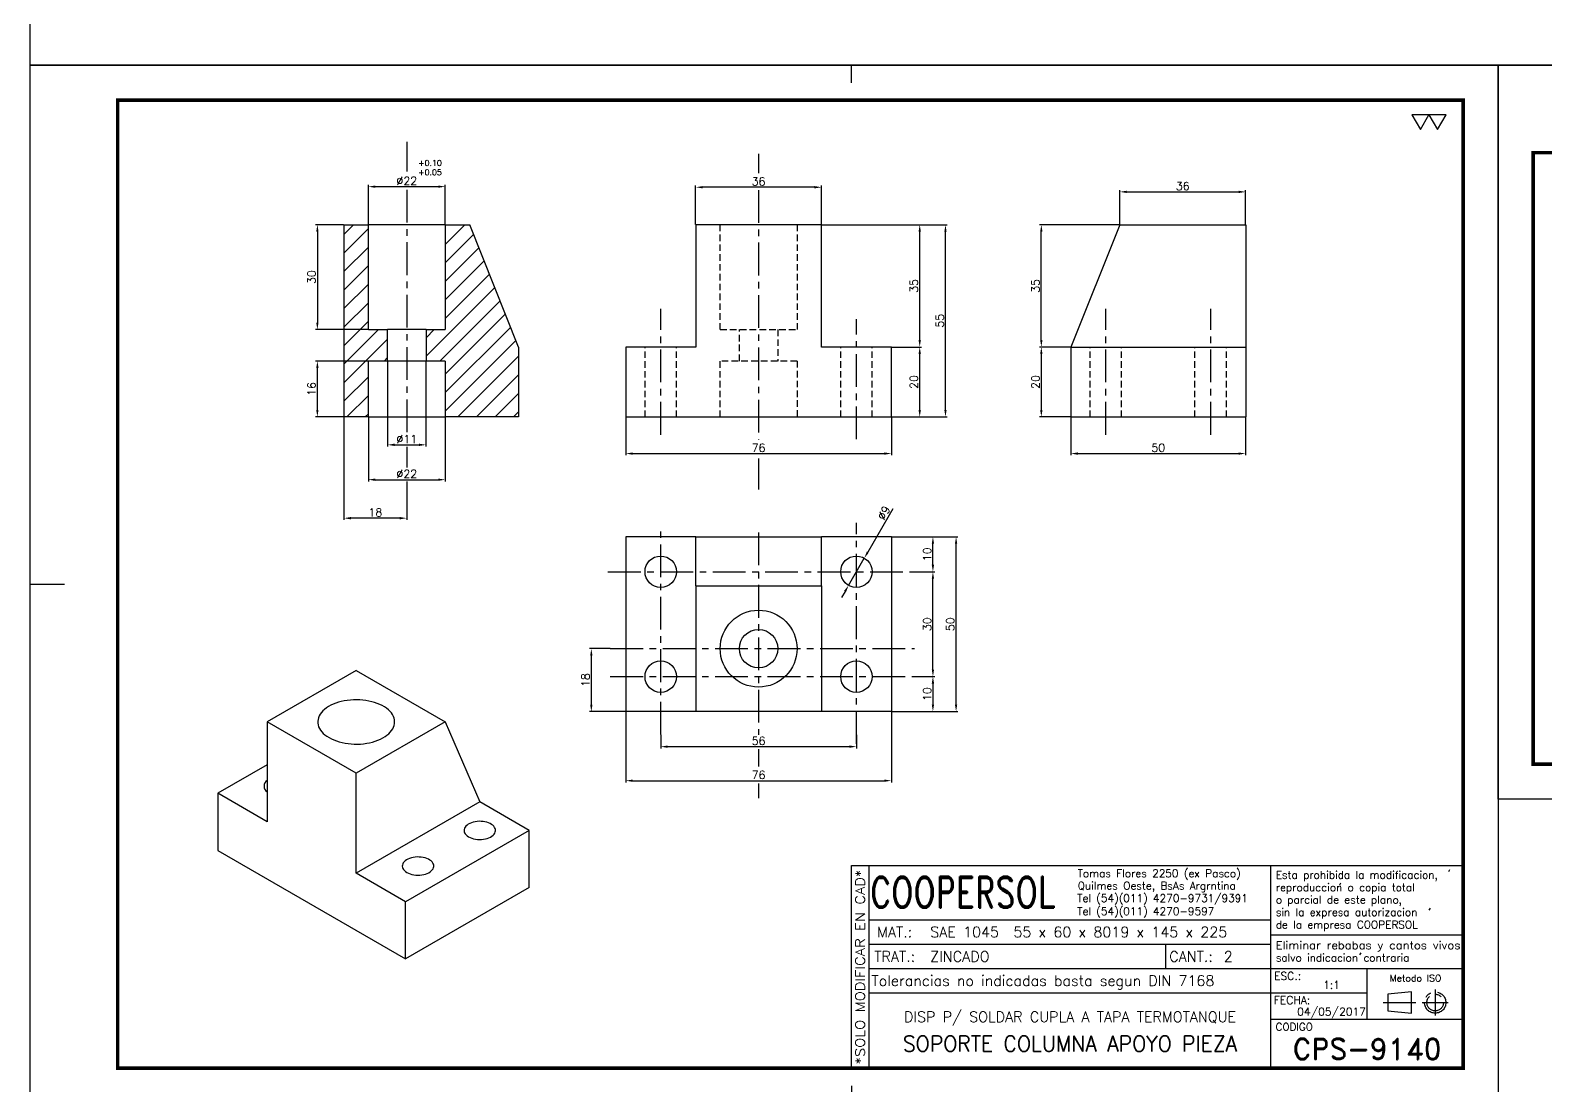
# Model space of a CAD drawing. Extents: x -13768 to 18086, y -10615 to 1188.
# Drawn here: x 0 to 433.6, y 302 to 604 of the extents above; entities that cross this region are included whole.
import ezdxf
from ezdxf.enums import TextEntityAlignment as Align

# ---------------------------------------------------------------- set-up
doc = ezdxf.new("R2010")
doc.units = 0
doc.header["$LTSCALE"] = 7.5
doc.header["$MEASUREMENT"] = 0
doc.linetypes.add('CENTER', pattern=[2, 1.25, -0.25, 0.25, -0.25])
doc.linetypes.add('HIDDEN', pattern=[0.375, 0.25, -0.125])
doc.layers.get('0').update_dxf_attribs({"linetype": 'CONTINUOUS'})
doc.layers.get('DEFPOINTS').update_dxf_attribs({"linetype": 'CONTINUOUS'})
for name, color, linetype in [('0-CO', 3, 'CONTINUOUS'), ('1', 1, 'CENTER'), ('CL', 1, 'CENTER'), ('CO', 3, 'CONTINUOUS'), ('FI', 1, 'CONTINUOUS'), ('OC', 1, 'HIDDEN'), ('RY', 5, 'CONTINUOUS')]:
    doc.layers.add(name, color=color, linetype=linetype)
doc.styles.add('ROMAND', font='ROMAND')
doc.styles.add('ROMANS', font='ROMANS.SHX')
doc.dimstyles.new('1', dxfattribs={"dimtxt": 2.3, "dimasz": 2, "dimexe": 0.5, "dimexo": 0.0625, "dimgap": 0.5, "dimtad": 1, "dimdec": 4, "dimdsep": 46, "dimtxsty": 'ROMANS', "dimcen": -2, "dimclrt": 7, "dimadec": 0, "dimazin": 0, "dimtfac": 0.869565, "dimtdec": 4, "dimtmove": 0, "dimatfit": 3, "dimfxl": 1, "dimtolj": 1, "dimarcsym": 0})
pattern_1 = [(45, (12955.6177, -12145.1434), (-2.6516504, 2.6516504), [])]

# ---------------------------------------------------------------- blocks, each defined once
blk = doc.blocks.new('A3G')
for p, q in [((235, 292), (235, 297)), ((0, 148.5), (9.75, 148.5)), ((235, 5), (235, 0))]:
    blk.add_line(p, q)
blk.add_lwpolyline([(0, 297), (420, 297), (420, 0), (0, 0)], close=True)
at = {"const_width": 1}
blk.add_lwpolyline([(25, 287), (410, 287), (410, 10), (25, 10)], close=True, dxfattribs=at)
blk = doc.blocks.new('COOPERSOLROT-02')
for p, q in [((0, 58), (175, 58)), ((0, 0), (0, 58)), ((5, 0), (5, 58)), ((120, 0), (120, 58)), ((175, 0), (175, 58)), ((5, 42.5), (120, 42.5)), ((5, 35.5), (120, 35.5)), ((89.89, 28.5), (89.89, 35.5)), ((120, 38.19), (175, 38.19)), ((5, 28.5), (175, 28.5)), ((147.5, 14), (147.5, 28.5)), ((147.5, 21.5), (5, 21.5)), ((120, 14), (175, 14)), ((0, 0), (175, 0))]:
    blk.add_line(p, q)
at = {"color": 1, "linetype": 'CENTER'}
blk.add_line((166.98, 22.51), (166.98, 15.06), dxfattribs=at)
for points in [[(152.09, 18.79), (161.93, 18.79)], [(163.26, 18.79), (170.71, 18.79)]]:
    blk.add_lwpolyline(points, dxfattribs=at)
at = {"layer": '1'}
for points in [[(170.85, 56.26), (171.21, 56.85)], [(139.66, 52.43), (140.02, 53.02)], [(165.28, 45.22), (165.64, 45.81)], [(145.46, 32.42), (145.82, 33.01)]]:
    blk.add_lwpolyline(points, dxfattribs=at)
blk.add_lwpolyline([(160.25, 18.79), (160.25, 21.83), (153.47, 21.16), (153.47, 16.41), (160.25, 15.74)], close=True, dxfattribs=at)
for radius in [3.05, 2.37]:
    blk.add_circle((166.98, 18.79), radius, dxfattribs=at)
at = {"style": 'ROMANS', "width": 0.996387}
blk.add_text('*SOLO MODIFICAR EN CAD*', height=2.7, rotation=90, dxfattribs=at).set_placement((3.77, 1.09), (3.77, 56.81), align=Align.FIT)
at = {"style": 'ROMAND', "width": 0.75}
blk.add_text('COOPERSOL', height=9, dxfattribs=at).set_placement((5.26, 45.85))
at = {"style": 'ROMANS'}
for s, p in [('MAT.:', (7.32, 37.47)), ('TRAT.:', (6.5, 30.47)), ('CANT.:', (90.89, 30.47)), ('Tolerancias no indicadas basta segun DIN 7168', (5.7, 23.56))]:
    blk.add_text(s, height=3, dxfattribs=at).set_placement(p)
for tag, height, style, p in [('CONJUNTO', 2.3, 'ROMANS', (62.5, 17.5)), ('SUBCONJUNTO', 3, 'ROMANS', (62.5, 11.5)), ('DENOMINACION', 4.5, 'ROMANS', (62.5, 4.75)), ('COD-PLA', 6, 'ROMAND', (147.5, 5.5))]:
    blk.add_attdef(tag, text='', height=height, dxfattribs=dict(style=style)).set_placement(p, align=Align.MIDDLE)
at = {"layer": '1', "style": 'ROMANS'}
for s, height, p in [('Tomas Flores 2250 (ex Pasco)', 2.2, (64.69, 54.68)), ('Esta prohibida la modificacion,', 2.2, (121.36, 54.23)), ('Quilmes Oeste, BsAs Argrntina', 2.2, (64.69, 51.12)), ('reproduccion o copia total', 2.2, (121.36, 50.67)), ('Tel (54)(011) 4270-9731/9391', 2.2, (64.55, 47.56)), ('o parcial de este plano,', 2.2, (121.36, 47.11)), ('Tel (54)(011) 4270-9597', 2.2, (64.55, 43.83)), ('sin la expresa autorizacion ', 2.2, (121.36, 43.55)), ('de la empresa COOPERSOL', 2.2, (121.36, 39.99)), ('salvo indicacion contraria', 2.2, (121.36, 30.54)), ('ESC.:', 2.25, (120.89, 25.29)), ('FECHA:', 2.25, (120.81, 18.36)), ('CODIGO', 2.16, (121.33, 10.78))]:
    blk.add_text(s, height=height, dxfattribs=at).set_placement(p)
at = {"layer": '1', "style": 'ROMANS', "width": 0.96139}
blk.add_text('Eliminar rebabas y cantos vivos', height=2.2, dxfattribs=at).set_placement((121.34, 34.1), (174.21, 34.1), align=Align.FIT)
at = {"layer": '1', "style": 'ROMANS'}
blk.add_text('Metodo ISO', height=1.948, dxfattribs=at).set_placement((161.34, 25.77), align=Align.MIDDLE)
for tag, p in [('MAT', (22.51, 37.47)), ('TRAT', (22.51, 30.47)), ('CANT', (106.49, 30.47))]:
    blk.add_attdef(tag, p, '', height=3, dxfattribs=at)
for tag, p in [('ESC', (137.33, 22.73)), ('FECHA', (137.33, 15.06))]:
    blk.add_attdef(tag, text='', height=2.25, dxfattribs=at).set_placement(p, align=Align.CENTER)
blk = doc.blocks.new('*D54')
at = {"layer": 'CO', "color": 0, "lineweight": -2}
for p, q in [((253.39, 449.06), (258.77, 449.06)), ((258.27, 421.06), (258.27, 447.06)), ((253.1, 419.06), (258.77, 419.06))]:
    blk.add_line(p, q, dxfattribs=at)
at = {"layer": 'CO', "color": 0}
for points in [[(257.93, 447.06), (258.6, 447.06), (258.27, 449.06)], [(257.93, 421.06), (258.6, 421.06), (258.27, 419.06)]]:
    blk.add_solid(points, dxfattribs=at)
at = {"layer": 'DEFPOINTS', "color": 0}
for p in [(253.33, 449.06), (258.27, 449.06), (253.04, 419.06)]:
    blk.add_point(p, dxfattribs=at)
at = {"layer": 'CO', "color": 7, "insert": (256.62, 434.06), "char_height": 2.3, "attachment_point": 5, "rotation": 90, "style": 'ROMANS'}
blk.add_mtext('\\A1;30', dxfattribs=at)
blk = doc.blocks.new('*D55')
at = {"layer": 'CO', "color": 0, "lineweight": -2}
for p, q in [((246.45, 459.06), (258.77, 459.06)), ((258.27, 451.06), (258.27, 457.06)), ((253.39, 449.06), (258.77, 449.06))]:
    blk.add_line(p, q, dxfattribs=at)
at = {"layer": 'CO', "color": 0}
for points in [[(257.93, 457.06), (258.6, 457.06), (258.27, 459.06)], [(257.93, 451.06), (258.6, 451.06), (258.27, 449.06)]]:
    blk.add_solid(points, dxfattribs=at)
at = {"layer": 'DEFPOINTS', "color": 0}
for p in [(246.38, 459.06), (258.27, 459.06), (253.33, 449.06)]:
    blk.add_point(p, dxfattribs=at)
at = {"layer": 'CO', "color": 7, "insert": (256.62, 454.06), "char_height": 2.3, "attachment_point": 5, "rotation": 90, "style": 'ROMANS'}
blk.add_mtext('\\A1;10', dxfattribs=at)
blk = doc.blocks.new('*D56')
at = {"layer": 'CO', "color": 0, "lineweight": -2}
for p, q in [((253.1, 419.06), (258.77, 419.06)), ((258.27, 417.06), (258.27, 411.06)), ((246.45, 409.06), (258.77, 409.06))]:
    blk.add_line(p, q, dxfattribs=at)
at = {"layer": 'CO', "color": 0}
for points in [[(257.93, 417.06), (258.6, 417.06), (258.27, 419.06)], [(257.93, 411.06), (258.6, 411.06), (258.27, 409.06)]]:
    blk.add_solid(points, dxfattribs=at)
at = {"layer": 'DEFPOINTS', "color": 0}
for p in [(253.04, 419.06), (246.38, 409.06), (258.27, 409.06)]:
    blk.add_point(p, dxfattribs=at)
at = {"layer": 'CO', "color": 7, "insert": (256.62, 414.06), "char_height": 2.3, "attachment_point": 5, "rotation": 90, "style": 'ROMANS'}
blk.add_mtext('\\A1;10', dxfattribs=at)
blk = doc.blocks.new('*D57')
at = {"layer": 'CO', "color": 0, "lineweight": -2}
for p, q in [((246.45, 459.06), (265.39, 459.06)), ((264.89, 411.06), (264.89, 457.06)), ((246.45, 409.06), (265.39, 409.06))]:
    blk.add_line(p, q, dxfattribs=at)
at = {"layer": 'CO', "color": 0}
for points in [[(264.56, 457.06), (265.22, 457.06), (264.89, 459.06)], [(264.56, 411.06), (265.22, 411.06), (264.89, 409.06)]]:
    blk.add_solid(points, dxfattribs=at)
at = {"layer": 'DEFPOINTS', "color": 0}
for p in [(246.38, 459.06), (264.89, 459.06), (246.38, 409.06)]:
    blk.add_point(p, dxfattribs=at)
at = {"layer": 'CO', "color": 7, "insert": (263.24, 434.06), "char_height": 2.3, "attachment_point": 5, "rotation": 90, "style": 'ROMANS'}
blk.add_mtext('\\A1;50', dxfattribs=at)
blk = doc.blocks.new('*D58')
at = {"layer": 'CO', "color": 0, "lineweight": -2}
for p, q in [((180.38, 402.44), (180.38, 398.52)), ((182.38, 399.02), (234.38, 399.02)), ((236.38, 402.44), (236.38, 398.52))]:
    blk.add_line(p, q, dxfattribs=at)
at = {"layer": 'CO', "color": 0}
for points in [[(182.38, 399.35), (182.38, 398.68), (180.38, 399.02)], [(234.38, 399.35), (234.38, 398.68), (236.38, 399.02)]]:
    blk.add_solid(points, dxfattribs=at)
at = {"layer": 'DEFPOINTS', "color": 0}
for p in [(180.38, 402.5), (236.38, 402.5), (236.38, 399.02)]:
    blk.add_point(p, dxfattribs=at)
at = {"layer": 'CO', "color": 7, "insert": (208.38, 400.67), "char_height": 2.3, "attachment_point": 5, "style": 'ROMANS'}
blk.add_mtext('\\A1;56', dxfattribs=at)
blk = doc.blocks.new('*D59')
at = {"layer": 'CO', "color": 0, "lineweight": -2}
for p, q in [((170.38, 409), (170.38, 388.78)), ((246.38, 409), (246.38, 388.78)), ((172.38, 389.28), (244.38, 389.28))]:
    blk.add_line(p, q, dxfattribs=at)
at = {"layer": 'CO', "color": 0}
for points in [[(172.38, 389.61), (172.38, 388.95), (170.38, 389.28)], [(244.38, 389.61), (244.38, 388.95), (246.38, 389.28)]]:
    blk.add_solid(points, dxfattribs=at)
at = {"layer": 'DEFPOINTS', "color": 0}
for p in [(170.38, 409.06), (246.38, 409.06), (246.38, 389.28)]:
    blk.add_point(p, dxfattribs=at)
at = {"layer": 'CO', "color": 7, "insert": (208.38, 390.93), "char_height": 2.3, "attachment_point": 5, "style": 'ROMANS'}
blk.add_mtext('\\A1;76', dxfattribs=at)
blk = doc.blocks.new('*D60')
at = {"layer": 'CO', "color": 0, "lineweight": -2}
for p, q in [((165.89, 427.06), (160.03, 427.06)), ((160.53, 411.06), (160.53, 425.06)), ((170.32, 409.06), (160.03, 409.06))]:
    blk.add_line(p, q, dxfattribs=at)
at = {"layer": 'CO', "color": 0}
for points in [[(160.19, 425.06), (160.86, 425.06), (160.53, 427.06)], [(160.19, 411.06), (160.86, 411.06), (160.53, 409.06)]]:
    blk.add_solid(points, dxfattribs=at)
at = {"layer": 'DEFPOINTS', "color": 0}
for p in [(160.53, 427.06), (165.96, 427.06), (170.38, 409.06)]:
    blk.add_point(p, dxfattribs=at)
at = {"layer": 'CO', "color": 7, "insert": (158.88, 418.06), "char_height": 2.3, "attachment_point": 5, "rotation": 90, "style": 'ROMANS'}
blk.add_mtext('\\A1;18', dxfattribs=at)
blk = doc.blocks.new('*D61')
at = {"layer": 'CO', "color": 0, "lineweight": -2}
for p, q in [((246.78, 467.05), (239.64, 454.69)), ((234.13, 445.16), (238.63, 452.95)), ((233.13, 443.43), (232.13, 441.7))]:
    blk.add_line(p, q, dxfattribs=at)
at = {"layer": 'CO', "color": 0}
for points in [[(239.35, 454.85), (239.92, 454.52), (238.63, 452.95)], [(232.84, 443.6), (233.42, 443.26), (234.13, 445.16)]]:
    blk.add_solid(points, dxfattribs=at)
at = {"layer": 'DEFPOINTS', "color": 0}
for p in [(238.63, 452.95), (234.13, 445.16)]:
    blk.add_point(p, dxfattribs=at)
at = {"layer": 'CO', "color": 7, "insert": (244.22, 465.92), "char_height": 2.3, "attachment_point": 5, "rotation": 59.9842, "style": 'ROMANS'}
blk.add_mtext('\\A1;∅9', dxfattribs=at)
blk = doc.blocks.new('*D62')
at = {"layer": 'CO', "color": 0, "lineweight": -2}
for p, q in [((246.45, 513.37), (254.99, 513.37)), ((254.49, 495.37), (254.49, 511.37)), ((246.45, 493.37), (254.99, 493.37))]:
    blk.add_line(p, q, dxfattribs=at)
at = {"layer": 'CO', "color": 0}
for points in [[(254.16, 511.37), (254.82, 511.37), (254.49, 513.37)], [(254.16, 495.37), (254.82, 495.37), (254.49, 493.37)]]:
    blk.add_solid(points, dxfattribs=at)
at = {"layer": 'DEFPOINTS', "color": 0}
for p in [(246.38, 513.37), (254.49, 513.37), (246.38, 493.37)]:
    blk.add_point(p, dxfattribs=at)
at = {"layer": 'CO', "color": 7, "insert": (252.84, 503.37), "char_height": 2.3, "attachment_point": 5, "rotation": 90, "style": 'ROMANS'}
blk.add_mtext('\\A1;20', dxfattribs=at)
blk = doc.blocks.new('*D63')
at = {"layer": 'CO', "color": 0, "lineweight": -2}
for p, q in [((226.45, 548.37), (254.99, 548.37)), ((254.49, 515.37), (254.49, 546.37)), ((246.45, 513.37), (254.99, 513.37))]:
    blk.add_line(p, q, dxfattribs=at)
at = {"layer": 'CO', "color": 0}
for points in [[(254.16, 546.37), (254.82, 546.37), (254.49, 548.37)], [(254.16, 515.37), (254.82, 515.37), (254.49, 513.37)]]:
    blk.add_solid(points, dxfattribs=at)
at = {"layer": 'DEFPOINTS', "color": 0}
for p in [(226.38, 548.37), (254.49, 548.37), (246.38, 513.37)]:
    blk.add_point(p, dxfattribs=at)
at = {"layer": 'CO', "color": 7, "insert": (252.84, 530.87), "char_height": 2.3, "attachment_point": 5, "rotation": 90, "style": 'ROMANS'}
blk.add_mtext('\\A1;35', dxfattribs=at)
blk = doc.blocks.new('*D64')
at = {"layer": 'CO', "color": 0, "lineweight": -2}
for p, q in [((226.45, 548.37), (262.36, 548.37)), ((261.86, 495.37), (261.86, 546.37)), ((246.45, 493.37), (262.36, 493.37))]:
    blk.add_line(p, q, dxfattribs=at)
at = {"layer": 'CO', "color": 0}
for points in [[(261.53, 546.37), (262.19, 546.37), (261.86, 548.37)], [(261.53, 495.37), (262.19, 495.37), (261.86, 493.37)]]:
    blk.add_solid(points, dxfattribs=at)
at = {"layer": 'DEFPOINTS', "color": 0}
for p in [(226.38, 548.37), (261.86, 548.37), (246.38, 493.37)]:
    blk.add_point(p, dxfattribs=at)
at = {"layer": 'CO', "color": 7, "insert": (260.21, 520.87), "char_height": 2.3, "attachment_point": 5, "rotation": 90, "style": 'ROMANS'}
blk.add_mtext('\\A1;55', dxfattribs=at)
blk = doc.blocks.new('*D65')
at = {"layer": 'CO', "color": 0, "lineweight": -2}
for p, q in [((190.38, 548.43), (190.38, 559.59)), ((226.38, 548.43), (226.38, 559.59)), ((224.38, 559.09), (192.38, 559.09))]:
    blk.add_line(p, q, dxfattribs=at)
at = {"layer": 'CO', "color": 0}
for points in [[(192.38, 559.42), (192.38, 558.76), (190.38, 559.09)], [(224.38, 559.42), (224.38, 558.76), (226.38, 559.09)]]:
    blk.add_solid(points, dxfattribs=at)
at = {"layer": 'DEFPOINTS', "color": 0}
for p in [(190.38, 559.09), (190.38, 548.37), (226.38, 548.37)]:
    blk.add_point(p, dxfattribs=at)
at = {"layer": 'CO', "color": 7, "insert": (208.38, 560.74), "char_height": 2.3, "attachment_point": 5, "style": 'ROMANS'}
blk.add_mtext('\\A1;36', dxfattribs=at)
blk = doc.blocks.new('*D66')
at = {"layer": 'CO', "color": 0, "lineweight": -2}
for p, q in [((170.38, 493.3), (170.38, 482.38)), ((246.38, 493.3), (246.38, 482.38)), ((172.38, 482.88), (244.38, 482.88))]:
    blk.add_line(p, q, dxfattribs=at)
at = {"layer": 'CO', "color": 0}
for points in [[(172.38, 483.21), (172.38, 482.55), (170.38, 482.88)], [(244.38, 483.21), (244.38, 482.55), (246.38, 482.88)]]:
    blk.add_solid(points, dxfattribs=at)
at = {"layer": 'DEFPOINTS', "color": 0}
for p in [(170.38, 493.37), (246.38, 493.37), (246.38, 482.88)]:
    blk.add_point(p, dxfattribs=at)
at = {"layer": 'CO', "color": 7, "insert": (208.38, 484.53), "char_height": 2.3, "attachment_point": 5, "style": 'ROMANS'}
blk.add_mtext('\\A1;76', dxfattribs=at)
blk = doc.blocks.new('*D67')
at = {"layer": 'CO', "color": 0, "lineweight": -2}
for p, q in [((89.66, 548.37), (81.64, 548.37)), ((82.14, 546.37), (82.14, 520.37)), ((96.66, 518.37), (81.64, 518.37))]:
    blk.add_line(p, q, dxfattribs=at)
at = {"layer": 'CO', "color": 0}
for points in [[(81.81, 546.37), (82.47, 546.37), (82.14, 548.37)], [(81.81, 520.37), (82.47, 520.37), (82.14, 518.37)]]:
    blk.add_solid(points, dxfattribs=at)
at = {"layer": 'DEFPOINTS', "color": 0}
for p in [(89.72, 548.37), (82.14, 518.37), (96.72, 518.37)]:
    blk.add_point(p, dxfattribs=at)
at = {"layer": 'CO', "color": 7, "insert": (80.49, 533.37), "char_height": 2.3, "attachment_point": 5, "rotation": 90, "style": 'ROMANS'}
blk.add_mtext('\\A1;30', dxfattribs=at)
blk = doc.blocks.new('*D68')
at = {"layer": 'CO', "color": 0, "lineweight": -2}
for p, q in [((96.66, 509.37), (81.64, 509.37)), ((82.14, 495.37), (82.14, 507.37)), ((89.66, 493.37), (81.64, 493.37))]:
    blk.add_line(p, q, dxfattribs=at)
at = {"layer": 'CO', "color": 0}
for points in [[(81.81, 507.37), (82.47, 507.37), (82.14, 509.37)], [(81.81, 495.37), (82.47, 495.37), (82.14, 493.37)]]:
    blk.add_solid(points, dxfattribs=at)
at = {"layer": 'DEFPOINTS', "color": 0}
for p in [(82.14, 509.37), (96.72, 509.37), (89.72, 493.37)]:
    blk.add_point(p, dxfattribs=at)
at = {"layer": 'CO', "color": 7, "insert": (80.49, 501.37), "char_height": 2.3, "attachment_point": 5, "rotation": 90, "style": 'ROMANS'}
blk.add_mtext('\\A1;16', dxfattribs=at)
blk = doc.blocks.new('*D69')
at = {"layer": 'CO', "color": 0, "lineweight": -2}
for p, q in [((96.72, 548.43), (96.72, 559.76)), ((118.72, 548.43), (118.72, 559.76)), ((98.72, 559.26), (116.72, 559.26))]:
    blk.add_line(p, q, dxfattribs=at)
at = {"layer": 'CO', "color": 0}
for points in [[(98.72, 559.59), (98.72, 558.93), (96.72, 559.26)], [(116.72, 559.59), (116.72, 558.93), (118.72, 559.26)]]:
    blk.add_solid(points, dxfattribs=at)
at = {"layer": 'DEFPOINTS', "color": 0}
for p in [(118.72, 559.26), (96.72, 548.37), (118.72, 548.37)]:
    blk.add_point(p, dxfattribs=at)
at = {"layer": 'CO', "color": 7, "insert": (107.72, 560.91), "char_height": 2.3, "attachment_point": 5, "style": 'ROMANS'}
blk.add_mtext('\\A1;%%C22', dxfattribs=at)
blk = doc.blocks.new('*D70')
at = {"layer": 'CO', "color": 0, "lineweight": -2}
for p, q in [((102.22, 509.3), (102.22, 484.88)), ((113.22, 509.3), (113.22, 484.88)), ((104.22, 485.38), (111.22, 485.38))]:
    blk.add_line(p, q, dxfattribs=at)
at = {"layer": 'CO', "color": 0}
for points in [[(104.22, 485.72), (104.22, 485.05), (102.22, 485.38)], [(111.22, 485.72), (111.22, 485.05), (113.22, 485.38)]]:
    blk.add_solid(points, dxfattribs=at)
at = {"layer": 'DEFPOINTS', "color": 0}
for p in [(102.22, 509.37), (113.22, 509.37), (113.22, 485.38)]:
    blk.add_point(p, dxfattribs=at)
at = {"layer": 'CO', "color": 7, "insert": (107.72, 487.03), "char_height": 2.3, "attachment_point": 5, "style": 'ROMANS'}
blk.add_mtext('\\A1;%%C11', dxfattribs=at)
blk = doc.blocks.new('*D71')
at = {"layer": 'CO', "color": 0, "lineweight": -2}
for p, q in [((96.72, 493.3), (96.72, 474.91)), ((118.72, 493.3), (118.72, 474.91)), ((98.72, 475.41), (116.72, 475.41))]:
    blk.add_line(p, q, dxfattribs=at)
at = {"layer": 'CO', "color": 0}
for points in [[(98.72, 475.74), (98.72, 475.07), (96.72, 475.41)], [(116.72, 475.74), (116.72, 475.07), (118.72, 475.41)]]:
    blk.add_solid(points, dxfattribs=at)
at = {"layer": 'DEFPOINTS', "color": 0}
for p in [(96.72, 493.37), (118.72, 493.37), (118.72, 475.41)]:
    blk.add_point(p, dxfattribs=at)
at = {"layer": 'CO', "color": 7, "insert": (107.72, 477.06), "char_height": 2.3, "attachment_point": 5, "style": 'ROMANS'}
blk.add_mtext('\\A1;%%C22', dxfattribs=at)
blk = doc.blocks.new('*D72')
at = {"layer": 'CO', "color": 0, "lineweight": -2}
for p, q in [((89.72, 493.3), (89.72, 463.9)), ((107.72, 468.74), (107.72, 463.9)), ((105.72, 464.4), (91.72, 464.4))]:
    blk.add_line(p, q, dxfattribs=at)
at = {"layer": 'CO', "color": 0}
for points in [[(91.72, 464.73), (91.72, 464.06), (89.72, 464.4)], [(105.72, 464.73), (105.72, 464.06), (107.72, 464.4)]]:
    blk.add_solid(points, dxfattribs=at)
at = {"layer": 'DEFPOINTS', "color": 0}
for p in [(89.72, 493.37), (107.72, 468.8), (89.72, 464.4)]:
    blk.add_point(p, dxfattribs=at)
at = {"layer": 'CO', "color": 7, "insert": (98.72, 466.05), "char_height": 2.3, "attachment_point": 5, "style": 'ROMANS'}
blk.add_mtext('\\A1;18', dxfattribs=at)
blk = doc.blocks.new('TOL')
at = {"layer": '0-CO', "style": 'ROMANS'}
for tag, p in [('TOLSUP', (2.34, 3.94)), ('TOLINF', (2.34, 1.29))]:
    blk.add_attdef(tag, p, '', height=1.64, dxfattribs=at)
blk = doc.blocks.new('*D73')
at = {"layer": 'CO', "color": 0, "lineweight": -2}
for p, q in [((297.75, 493.3), (297.75, 482.38)), ((347.75, 493.3), (347.75, 482.38)), ((299.75, 482.88), (345.75, 482.88))]:
    blk.add_line(p, q, dxfattribs=at)
at = {"layer": 'CO', "color": 0}
for points in [[(299.75, 483.21), (299.75, 482.55), (297.75, 482.88)], [(345.75, 483.21), (345.75, 482.55), (347.75, 482.88)]]:
    blk.add_solid(points, dxfattribs=at)
at = {"layer": 'DEFPOINTS', "color": 0}
for p in [(297.75, 493.37), (347.75, 493.37), (347.75, 482.88)]:
    blk.add_point(p, dxfattribs=at)
at = {"layer": 'CO', "color": 7, "insert": (322.75, 484.53), "char_height": 2.3, "attachment_point": 5, "style": 'ROMANS'}
blk.add_mtext('\\A1;50', dxfattribs=at)
blk = doc.blocks.new('*D74')
at = {"layer": 'CO', "color": 0, "lineweight": -2}
for p, q in [((311.75, 548.43), (311.75, 558.27)), ((313.75, 557.77), (345.75, 557.77)), ((347.75, 548.43), (347.75, 558.27))]:
    blk.add_line(p, q, dxfattribs=at)
at = {"layer": 'CO', "color": 0}
for points in [[(313.75, 558.1), (313.75, 557.43), (311.75, 557.77)], [(345.75, 558.1), (345.75, 557.43), (347.75, 557.77)]]:
    blk.add_solid(points, dxfattribs=at)
at = {"layer": 'DEFPOINTS', "color": 0}
for p in [(347.75, 557.77), (311.75, 548.37), (347.75, 548.37)]:
    blk.add_point(p, dxfattribs=at)
at = {"layer": 'CO', "color": 7, "insert": (329.75, 559.42), "char_height": 2.3, "attachment_point": 5, "style": 'ROMANS'}
blk.add_mtext('\\A1;36', dxfattribs=at)
blk = doc.blocks.new('*D75')
at = {"layer": 'CO', "color": 0, "lineweight": -2}
for p, q in [((297.69, 513.37), (288.78, 513.37)), ((289.28, 511.37), (289.28, 495.37)), ((297.69, 493.37), (288.78, 493.37))]:
    blk.add_line(p, q, dxfattribs=at)
at = {"layer": 'CO', "color": 0}
for points in [[(288.95, 511.37), (289.62, 511.37), (289.28, 513.37)], [(288.95, 495.37), (289.62, 495.37), (289.28, 493.37)]]:
    blk.add_solid(points, dxfattribs=at)
at = {"layer": 'DEFPOINTS', "color": 0}
for p in [(297.75, 513.37), (289.28, 493.37), (297.75, 493.37)]:
    blk.add_point(p, dxfattribs=at)
at = {"layer": 'CO', "color": 7, "insert": (287.63, 503.37), "char_height": 2.3, "attachment_point": 5, "rotation": 90, "style": 'ROMANS'}
blk.add_mtext('\\A1;20', dxfattribs=at)
blk = doc.blocks.new('*D76')
at = {"layer": 'CO', "color": 0, "lineweight": -2}
for p, q in [((311.69, 548.37), (288.78, 548.37)), ((289.28, 515.37), (289.28, 546.37)), ((297.69, 513.37), (288.78, 513.37))]:
    blk.add_line(p, q, dxfattribs=at)
at = {"layer": 'CO', "color": 0}
for points in [[(288.95, 546.37), (289.62, 546.37), (289.28, 548.37)], [(288.95, 515.37), (289.62, 515.37), (289.28, 513.37)]]:
    blk.add_solid(points, dxfattribs=at)
at = {"layer": 'DEFPOINTS', "color": 0}
for p in [(289.28, 548.37), (311.75, 548.37), (297.75, 513.37)]:
    blk.add_point(p, dxfattribs=at)
at = {"layer": 'CO', "color": 7, "insert": (287.63, 530.87), "char_height": 2.3, "attachment_point": 5, "rotation": 90, "style": 'ROMANS'}
blk.add_mtext('\\A1;35', dxfattribs=at)
blk = doc.blocks.new('A4G')
blk.add_line((0, 148.5), (9.75, 148.5))
blk.add_lwpolyline([(0, 297), (210, 297), (210, 0), (0, 0)], close=True)
at = {"const_width": 1}
blk.add_lwpolyline([(25, 287), (200, 287), (200, 10), (25, 10)], close=True, dxfattribs=at)

msp = doc.modelspace()

# ---------------------------------------------------------------- hatches: boundary and pattern name
at = {"layer": 'RY'}
h = msp.add_hatch(dxfattribs=at)
h.set_pattern_fill('ANSI31', color=256, scale=30, style=0)
h.set_pattern_definition(pattern_1)
h.paths.add_polyline_path([(96.72343, 548.36647), (89.72343, 548.36647), (89.72343, 493.36647), (96.72343, 493.36647), (96.72343, 509.36647), (102.22343, 509.36647), (102.22343, 518.36647), (96.72343, 518.36647)], flags=0)
h = msp.add_hatch(dxfattribs=at)
h.set_pattern_fill('ANSI31', color=256, scale=30, style=0)
h.set_pattern_definition(pattern_1)
h.paths.add_polyline_path([(118.72343, 518.36647), (113.22343, 518.36647), (113.22343, 509.36647), (118.72343, 509.36647), (118.72343, 493.36647), (139.72343, 493.36647), (139.72343, 513.36647), (125.72343, 548.36647), (118.72343, 548.36647)], flags=0)

# ---------------------------------------------------------------- linework, layer by layer
for p, q in [((89.72343, 548.36647), (89.72343, 493.36647)), ((89.72343, 548.36647), (96.72343, 548.36647)), ((96.72343, 518.36647), (96.72343, 548.36647)), ((118.72343, 548.36647), (96.72343, 548.36647)), ((118.72343, 548.36647), (118.72343, 518.36647)), ((118.72343, 548.36647), (125.72343, 548.36647)), ((139.72343, 513.36647), (125.72343, 548.36647)), ((226.3835, 548.36647), (190.3835, 548.36647)), ((190.3835, 548.36647), (190.3835, 513.36647)), ((226.3835, 513.36647), (226.3835, 548.36647)), ((311.75494, 548.36647), (297.75494, 513.36647)), ((311.75494, 548.36647), (347.75494, 548.36647)), ((347.75494, 548.36647), (347.75494, 513.36647)), ((96.72343, 518.36647), (102.22343, 518.36647)), ((102.22343, 509.36647), (102.22343, 518.36647)), ((113.22343, 518.36647), (102.22343, 518.36647)), ((113.22343, 518.36647), (113.22343, 509.36647)), ((113.22343, 518.36647), (118.72343, 518.36647)), ((139.72343, 513.36647), (139.72343, 493.36647)), ((190.3835, 513.36647), (170.3835, 513.36647)), ((170.3835, 513.36647), (170.3835, 493.36647)), ((246.3835, 513.36647), (226.3835, 513.36647)), ((246.3835, 493.36647), (246.3835, 513.36647)), ((297.75494, 513.36647), (297.75494, 493.36647)), ((297.75494, 513.36647), (347.75494, 513.36647)), ((347.75494, 513.36647), (347.75494, 493.36647)), ((96.72343, 493.36647), (96.72343, 509.36647)), ((102.22343, 509.36647), (96.72343, 509.36647)), ((113.22343, 509.36647), (102.22343, 509.36647)), ((118.72343, 509.36647), (113.22343, 509.36647)), ((118.72343, 509.36647), (118.72343, 493.36647)), ((96.72343, 493.36647), (89.72343, 493.36647)), ((96.72343, 493.36647), (118.72343, 493.36647)), ((139.72343, 493.36647), (118.72343, 493.36647)), ((170.3835, 493.36647), (246.3835, 493.36647)), ((297.75494, 493.36647), (347.75494, 493.36647)), ((190.3835, 459.05835), (170.3835, 459.05835)), ((170.3835, 459.05835), (170.3835, 409.05835)), ((190.3835, 445.05835), (190.3835, 459.05835)), ((190.3835, 459.05835), (226.3835, 459.05835)), ((226.3835, 445.05835), (226.3835, 459.05835)), ((246.3835, 459.05835), (226.3835, 459.05835)), ((246.3835, 459.05835), (246.3835, 409.05835)), ((190.3835, 445.05835), (226.3835, 445.05835)), ((190.3835, 445.05835), (190.3835, 409.05835)), ((226.3835, 445.05835), (226.3835, 409.05835)), ((190.3835, 409.05835), (170.3835, 409.05835)), ((226.3835, 409.05835), (190.3835, 409.05835)), ((246.3835, 409.05835), (226.3835, 409.05835))]:
    msp.add_line(p, q)
for centre, radius in [((180.3835, 449.05835), 4.5), ((236.3835, 449.05835), 4.5), ((208.3835, 427.05835), 11), ((208.3835, 427.05835), 5.5), ((180.3835, 419.05835), 4.5), ((236.3835, 419.05835), 4.5)]:
    msp.add_circle(centre, radius)
at = {"layer": 'CL'}
for p, q in [((107.72343, 572.08981), (107.72343, 563.63291)), ((208.3835, 568.68055), (208.3835, 563.07879)), ((107.72343, 558.34146), (107.72343, 488.6472)), ((208.3835, 558.25146), (208.3835, 486.91303)), ((180.3835, 488.26826), (180.3835, 524.28741)), ((236.3835, 486.96017), (236.3835, 521.35658)), ((307.75494, 488.26826), (307.75494, 524.28741)), ((337.75494, 488.26826), (337.75494, 524.28741)), ((107.72343, 484.82682), (107.72343, 478.92259)), ((208.3835, 481.45629), (208.3835, 472.57237)), ((107.72343, 474.92855), (107.72343, 468.80032)), ((180.3835, 402.49997), (180.3835, 461.74062)), ((208.3835, 460.28274), (208.3835, 402.42177)), ((236.3835, 399.80504), (236.3835, 463.04871)), ((165.2863, 449.05835), (253.32541, 449.05835)), ((165.95729, 427.05835), (253.03942, 427.05835)), ((165.95729, 419.05835), (253.03942, 419.05835)), ((208.3835, 398.33661), (208.3835, 393.31975)), ((208.3835, 388.5179), (208.3835, 384.23861))]:
    msp.add_line(p, q, dxfattribs=at)
at = {"layer": 'CO'}
for points in [[(397.74912, 575.60654), (400.19327, 579.83994), (395.30497, 579.83994)], [(402.63743, 575.60654), (405.08158, 579.83994), (400.19327, 579.83994)]]:
    msp.add_lwpolyline(points, close=True, dxfattribs=at)
at = {"layer": 'FI'}
for p, q in [((93.25333, 420.77982), (67.79748, 406.08448)), ((93.25333, 420.77982), (118.70917, 406.08448)), ((67.79748, 406.08448), (67.79748, 377.50555)), ((93.25333, 391.38913), (67.79748, 406.08448)), ((118.70917, 406.08448), (93.25333, 391.38913)), ((118.70917, 406.08448), (128.60867, 383.22041)), ((67.79748, 393.83371), (53.65535, 385.66963)), ((93.25333, 362.8102), (93.25333, 391.38913)), ((53.65535, 385.66963), (53.65535, 369.33882)), ((67.79748, 377.50555), (53.65535, 385.66963)), ((128.60867, 383.22041), (93.25333, 362.8102)), ((142.7508, 375.05633), (128.60867, 383.22041)), ((142.7508, 375.05633), (107.39546, 354.64612)), ((142.7508, 358.72551), (142.7508, 375.05633)), ((53.65535, 369.33882), (107.39546, 338.31531)), ((107.39546, 354.64612), (93.25333, 362.8102)), ((142.7508, 358.72551), (107.39546, 338.31531)), ((107.39546, 338.31531), (107.39546, 354.64612))]:
    msp.add_line(p, q, dxfattribs=at)
at = {"layer": 'FI', "flags": 128}
for points in [[(85.47515, 401.59423), (86.13503, 401.24318), (86.84227, 400.92434), (87.59218, 400.63984), (88.37977, 400.39158), (89.19978, 400.1812), (90.04678, 400.01011), (90.91511, 399.87943), (91.799, 399.79006), (92.69257, 399.74257), (93.58987, 399.73729), (94.48494, 399.77424), (95.3718, 399.85319), (96.24457, 399.97361), (97.09743, 400.13469), (97.92471, 400.33537), (98.72091, 400.57431), (99.48071, 400.84992), (100.19908, 401.16036), (100.87122, 401.50357), (101.49267, 401.87727), (102.05928, 402.27897), (102.56729, 402.70599), (103.01332, 403.15549), (103.3944, 403.62449), (103.70799, 404.10985), (103.95201, 404.60836), (104.12483, 405.11669), (104.2253, 405.63146), (104.25276, 406.14925), (104.20701, 406.6666), (104.08837, 407.18009), (103.89763, 407.68627), (103.63604, 408.18181), (103.30537, 408.66338), (102.9078, 409.12779), (102.44598, 409.57195), (101.92298, 409.9929), (101.34229, 410.38784), (100.70777, 410.75414), (100.02364, 411.08936), (99.29445, 411.39128), (98.52507, 411.65788), (97.7206, 411.8874), (96.8864, 412.07829), (96.02802, 412.2293), (95.15118, 412.33942), (94.26171, 412.40791), (93.36553, 412.43431), (92.4686, 412.41846), (91.57689, 412.36046), (90.69634, 412.2607), (89.83281, 412.11983), (88.99204, 411.9388), (88.17962, 411.7188), (87.40097, 411.46132), (86.66127, 411.16805), (85.96544, 410.84095), (85.31811, 410.48219), (84.72358, 410.09418), (84.18582, 409.67947), (83.7084, 409.24084), (83.2945, 408.78121), (82.94688, 408.30363), (82.66784, 407.81129), (82.45925, 407.30745), (82.32249, 406.79547), (82.25848, 406.27876), (82.26763, 405.76076), (82.34989, 405.24491), (82.50471, 404.73465), (82.73106, 404.23338), (83.02744, 403.74442), (83.39187, 403.27103), (83.82192, 402.81637), (84.31474, 402.38346), (84.86704, 401.97517), (85.47515, 401.59423)], [(125.42669, 373.21941), (125.85971, 372.99959), (126.33788, 372.81354), (126.85333, 372.66432), (127.3976, 372.55438), (127.96176, 372.48551), (128.53654, 372.45886), (129.11251, 372.47487), (129.6802, 372.53325), (130.2303, 372.63307), (130.75377, 372.77268), (131.24202, 372.94978), (131.68702, 373.16148), (132.08149, 373.40428), (132.41893, 373.67422), (132.6938, 373.96684), (132.9016, 374.27736), (133.0389, 374.60067), (133.10346, 374.93146), (133.09422, 375.2643), (133.01133, 375.59372), (132.85614, 375.91432), (132.63121, 376.22084), (132.34023, 376.50823), (131.98798, 376.77178), (131.58024, 377.00716), (131.12371, 377.21051), (130.62588, 377.37849), (130.09492, 377.50834), (129.53957, 377.59793), (128.96892, 377.64578), (128.39236, 377.65112), (127.81936, 377.61385), (127.25931, 377.53458), (126.72142, 377.41462), (126.21452, 377.25594), (125.74693, 377.06114), (125.32633, 376.83342), (124.95963, 376.57653), (124.65284, 376.29467), (124.41101, 375.99247), (124.2381, 375.67491), (124.13696, 375.34719), (124.10924, 375.01469), (124.15541, 374.68287), (124.27469, 374.35719), (124.46514, 374.04299), (124.72363, 373.74543), (125.04591, 373.46939), (125.42669, 373.21941)], [(107.74902, 363.01431), (108.18204, 362.79449), (108.66021, 362.60844), (109.17566, 362.45922), (109.71993, 362.34928), (110.28409, 362.28041), (110.85887, 362.25376), (111.43484, 362.26976), (112.00253, 362.32815), (112.55263, 362.42797), (113.0761, 362.56758), (113.56435, 362.74468), (114.00936, 362.95637), (114.40382, 363.19918), (114.74126, 363.46911), (115.01613, 363.76174), (115.22393, 364.07226), (115.36123, 364.39557), (115.4258, 364.72636), (115.41655, 365.0592), (115.33366, 365.38862), (115.17847, 365.70922), (114.95354, 366.01573), (114.66256, 366.30313), (114.31031, 366.56668), (113.90257, 366.80206), (113.44604, 367.00541), (112.94821, 367.17339), (112.41725, 367.30324), (111.8619, 367.39283), (111.29125, 367.44068), (110.7147, 367.44602), (110.14169, 367.40875), (109.58164, 367.32948), (109.04375, 367.20952), (108.53685, 367.05084), (108.06926, 366.85604), (107.64866, 366.62832), (107.28196, 366.37142), (106.97517, 366.08957), (106.73334, 365.78737), (106.56043, 365.46981), (106.45929, 365.14209), (106.43157, 364.80959), (106.47774, 364.47777), (106.59702, 364.15209), (106.78747, 363.83789), (107.04596, 363.54033), (107.36824, 363.26429), (107.74902, 363.01431)]]:
    msp.add_lwpolyline(points, dxfattribs=at)
at = {"layer": 'FI'}
msp.add_arc((68.72749, 387.71065), 1.85679, 120.0573666, 239.9426334, dxfattribs=at)
at = {"layer": 'OC'}
for p, q in [((197.3835, 518.36647), (197.3835, 548.36647)), ((219.3835, 548.36647), (219.3835, 518.36647)), ((197.3835, 518.36647), (219.3835, 518.36647)), ((202.8835, 509.36647), (202.8835, 518.36647)), ((213.8835, 518.36647), (213.8835, 509.36647)), ((175.8835, 493.36647), (175.8835, 513.36647)), ((184.8835, 493.36647), (184.8835, 513.36647)), ((231.8835, 493.36647), (231.8835, 513.36647)), ((240.8835, 493.36647), (240.8835, 513.36647)), ((303.25494, 493.36647), (303.25494, 513.36647)), ((312.25494, 493.36647), (312.25494, 513.36647)), ((333.25494, 493.36647), (333.25494, 513.36647)), ((342.25494, 493.36647), (342.25494, 513.36647)), ((197.3835, 493.36647), (197.3835, 509.36647)), ((219.3835, 509.36647), (197.3835, 509.36647)), ((219.3835, 509.36647), (219.3835, 493.36647))]:
    msp.add_line(p, q, dxfattribs=at)

# ---------------------------------------------------------------- block references
at = {"xscale": 2, "yscale": 2, "zscale": 2}
msp.add_blockref('A3G', (0, 594), dxfattribs=at)
msp.add_blockref('A3G', (0, 297))
at = {"rotation": 270}
msp.add_blockref('A4G', (420, 594), dxfattribs=at)
ref = msp.add_blockref('COOPERSOLROT-02', (235, 307))
ref.add_attrib('COD-PLA', 'CPS-9140', dxfattribs={"height": 6, "style": 'ROMAND'}).set_placement((382.5, 312.5), align=Align.MIDDLE)
ref.add_attrib('FECHA', '04/05/2017', dxfattribs={"layer": '1', "height": 2.25, "style": 'ROMANS'}).set_placement((372.33468, 322.061), align=Align.CENTER)
ref.add_attrib('MAT', 'SAE 1045  55 x 60 x 8019 x 145 x 225', (257.50529, 344.46815), dxfattribs={"layer": '1', "height": 3, "style": 'ROMANS'})
ref.add_attrib('TRAT', 'ZINCADO', (257.50529, 337.46815), dxfattribs={"layer": '1', "height": 3, "style": 'ROMANS'})
ref.add_attrib('ESC', '1:1', dxfattribs={"layer": '1', "height": 2.25, "style": 'ROMANS'}).set_placement((372.33468, 329.72855), align=Align.CENTER)
ref.add_attrib('CANT', '2', (341.49059, 337.46815), dxfattribs={"layer": '1', "height": 3, "style": 'ROMANS'})
ref.add_attrib('DENOMINACION', 'SOPORTE COLUMNA APOYO PIEZA', dxfattribs={"height": 4.5, "style": 'ROMANS', "width": 0.95}).set_placement((297.5, 314.03781), align=Align.MIDDLE)
ref.add_attrib('SUBCONJUNTO', 'DISP P/ SOLDAR CUPLA A TAPA TERMOTANQUE', dxfattribs={"height": 3, "style": 'ROMANS'}).set_placement((297.5, 321.47785), align=Align.MIDDLE)
at = {"layer": 'CO'}
msp.add_blockref('TOL', (108.65457, 561.25885), dxfattribs=at).add_auto_attribs({'TOLINF': '+0.05', 'TOLSUP': '+0.10'})

# ---------------------------------------------------------------- dimensions: what is measured, and where the dimension line sits
for base, p1, p2, picture, middle in [((118.72343, 559.25908), (96.72343, 548.36647), (118.72343, 548.36647), '*D69', (107.72343, 560.90908)), ((113.22343, 485.3833), (102.22343, 509.36647), (113.22343, 509.36647), '*D70', (107.72343, 487.0333)), ((118.72343, 475.40541), (96.72343, 493.36647), (118.72343, 493.36647), '*D71', (107.72343, 477.05541))]:
    dim = msp.add_linear_dim(base=base, p1=p1, p2=p2, text='%%C<>', dimstyle='1', dxfattribs=at)
    dim.commit()
    dim.dimension.update_dxf_attribs({"geometry": picture, "text_midpoint": middle})
for base, p1, p2, picture, middle in [((190.3835, 559.08933), (226.3835, 548.36647), (190.3835, 548.36647), '*D65', (208.3835, 560.73933)), ((347.75494, 557.76521), (311.75494, 548.36647), (347.75494, 548.36647), '*D74', (329.75494, 559.41521)), ((89.72343, 464.39573), (107.72343, 468.80032), (89.72343, 493.36647), '*D72', (98.72343, 466.04573)), ((246.3835, 482.88078), (170.3835, 493.36647), (246.3835, 493.36647), '*D66', (208.3835, 484.53078)), ((347.75494, 482.88078), (297.75494, 493.36647), (347.75494, 493.36647), '*D73', (322.75494, 484.53078)), ((246.3835, 389.27989), (170.3835, 409.05835), (246.3835, 409.05835), '*D59', (208.3835, 390.92989)), ((236.3835, 399.01615), (180.3835, 402.49997), (236.3835, 402.49997), '*D58', (208.3835, 400.66615))]:
    dim = msp.add_linear_dim(base=base, p1=p1, p2=p2, dimstyle='1', dxfattribs=at)
    dim.commit()
    dim.dimension.update_dxf_attribs({"geometry": picture, "text_midpoint": middle})
for base, p1, p2, picture, middle in [((82.14024, 518.36647), (89.72343, 548.36647), (96.72343, 518.36647), '*D67', (80.49024, 533.36647)), ((254.49019, 548.36647), (246.3835, 513.36647), (226.3835, 548.36647), '*D63', (252.84019, 530.86647)), ((261.86153, 548.36647), (246.3835, 493.36647), (226.3835, 548.36647), '*D64', (260.21153, 520.86647)), ((289.28375, 548.36647), (297.75494, 513.36647), (311.75494, 548.36647), '*D76', (287.63375, 530.86647)), ((254.49019, 513.36647), (246.3835, 493.36647), (246.3835, 513.36647), '*D62', (252.84019, 503.36647)), ((289.28375, 493.36647), (297.75494, 513.36647), (297.75494, 493.36647), '*D75', (287.63375, 503.36647)), ((82.14024, 509.36647), (89.72343, 493.36647), (96.72343, 509.36647), '*D68', (80.49024, 501.36647)), ((258.26778, 459.05835), (253.32541, 449.05835), (246.3835, 459.05835), '*D55', (256.61778, 454.05835)), ((264.89035, 459.05835), (246.3835, 409.05835), (246.3835, 459.05835), '*D57', (263.24035, 434.05835)), ((258.26778, 449.05835), (253.03942, 419.05835), (253.32541, 449.05835), '*D54', (256.61778, 434.05835)), ((160.52576, 427.05835), (170.3835, 409.05835), (165.95729, 427.05835), '*D60', (158.87576, 418.05835)), ((258.26778, 409.05835), (253.03942, 419.05835), (246.3835, 409.05835), '*D56', (256.61778, 414.05835))]:
    dim = msp.add_linear_dim(base=base, p1=p1, p2=p2, angle=90, dimstyle='1', dxfattribs=at)
    dim.commit()
    dim.dimension.update_dxf_attribs({"geometry": picture, "text_midpoint": middle})
dim = msp.add_diameter_dim_2p(p1=(234.13242, 445.16186), p2=(238.63457, 452.95484), dimstyle='1', dxfattribs=at)
dim.commit()
dim.dimension.update_dxf_attribs({"geometry": '*D61', "text_midpoint": (245.65018, 465.0985), "dimtype": 163})

doc.saveas('drawing.dxf')
